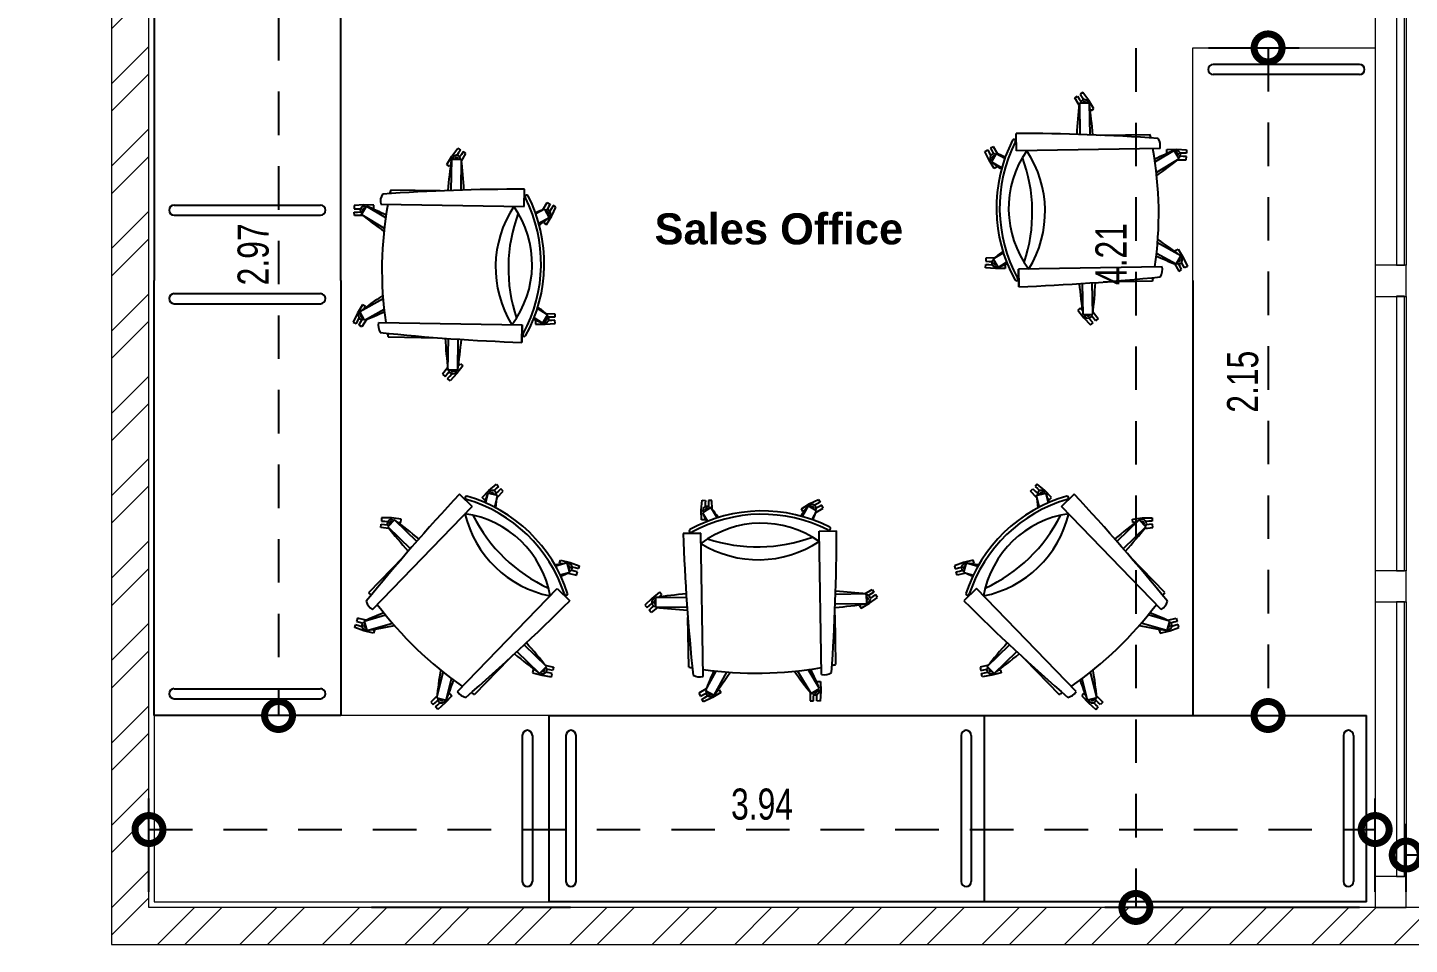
# Model space of a CAD drawing. Header units: metres. Extents: x 0 to 42, y 0 to 29.7.
# Drawn here: x 11.88 to 16.323, y 8.055 to 11.005 of the extents above; entities that cross this region are included whole.
import ezdxf

# ---------------------------------------------------------------- set-up
doc = ezdxf.new("R2010")
doc.units = ezdxf.units.M
doc.header["$MEASUREMENT"] = 0
doc.linetypes.add('$ doors$0$$01Col$0$HIDDEN', pattern=[0.23, 0.14, -0.09])
for name, color, linetype, lineweight in [('00 FURN', 252, 'Continuous', 5), ('A-AREA-IDEN', 14, 'Continuous', 5), ('A-GLAZ-CURT', 52, 'Continuous', 9), ('A-GLAZ-CWMG', 51, 'Continuous', 9), ('A-WALL', 7, 'Continuous', 13), ('Circuits Dimensions', 1, 'Continuous', 5)]:
    doc.layers.add(name, color=color, linetype=linetype, lineweight=lineweight)
doc.styles.add('Arial_B', font='arialbd.ttf', dxfattribs={"height": 103.174603})
doc.styles.add('EN-SCL-DIM', font='swisscl.ttf')
doc.dimstyles.get("Standard").update_dxf_attribs({"dimtxt": 0.1, "dimasz": 0.18, "dimexe": 0.1, "dimexo": 0.05, "dimgap": 0.03, "dimtad": 1, "dimzin": 0, "dimdsep": 46, "dimtxsty": 'EN-SCL-DIM', "dimblk": 'DOTSMALL', "dimcen": 0.09, "dimclrd": 251, "dimclre": 251, "dimclrt": 1, "dimadec": 0, "dimazin": 0, "dimtfac": 1, "dimtofl": 0, "dimtmove": 0, "dimatfit": 3, "dimldrblk": 'DOTSMALL', "dimfxl": 1, "dimtfillclr": 256, "dimtolj": 1, "dimtzin": 0, "dimarcsym": 1})

# ---------------------------------------------------------------- blocks, each defined once
blk = doc.blocks.new('_DotSmall')
at = {"color": 0, "linetype": 'ByBlock', "const_width": 0.5}
blk.add_lwpolyline([(-0.0625, 0, 1), (0.0625, 0, 1)], format="xyb", close=True, dxfattribs=at)
blk = doc.blocks.new('*D42')
at = {"layer": 'Circuits Dimensions', "color": 251, "lineweight": -2, "transparency": 16777216}
for p, q in [((12.837, 11.7591), (12.5867, 11.7591)), ((12.837, 8.7914), (12.5867, 8.7914))]:
    blk.add_line(p, q, dxfattribs=at)
at = {"layer": 'Circuits Dimensions', "color": 251, "linetype": '$ doors$0$$01Col$0$HIDDEN', "lineweight": -2, "transparency": 16777216}
blk.add_line((12.6867, 11.7591), (12.6867, 8.7914), dxfattribs=at)
at = {"layer": 'Defpoints', "color": 0, "transparency": 16777216}
for p in [(12.887, 11.7591), (12.6867, 8.7914), (12.887, 8.7914)]:
    blk.add_point(p, dxfattribs=at)
at = {"layer": 'Circuits Dimensions', "color": 251, "lineweight": -2, "transparency": 16777216, "xscale": 0.18, "yscale": 0.18, "zscale": 0.18}
for p, rotation in [((12.6867, 11.7591), 90), ((12.6867, 8.7914), 270)]:
    blk.add_blockref('_DotSmall', p, dxfattribs=dict(at, rotation=rotation))
at = {"layer": 'Circuits Dimensions', "color": 1, "transparency": 16777216, "insert": (12.6056, 10.2752), "char_height": 0.1, "attachment_point": 5, "rotation": 90, "style": 'EN-SCL-DIM'}
blk.add_mtext('\\A1;2.97', dxfattribs=at)
blk = doc.blocks.new('*D43')
at = {"layer": 'Circuits Dimensions', "color": 251, "lineweight": -2, "transparency": 16777216}
for p, q in [((12.2701, 8.2237), (12.2701, 8.5244)), ((16.2134, 8.2237), (16.2134, 8.5244))]:
    blk.add_line(p, q, dxfattribs=at)
at = {"layer": 'Circuits Dimensions', "color": 251, "linetype": '$ doors$0$$01Col$0$HIDDEN', "lineweight": -2, "transparency": 16777216}
blk.add_line((12.2701, 8.4244), (16.2134, 8.4244), dxfattribs=at)
at = {"layer": 'Defpoints', "color": 0, "transparency": 16777216}
for p in [(16.2134, 8.4244), (12.2701, 8.1737), (16.2134, 8.1737)]:
    blk.add_point(p, dxfattribs=at)
at = {"layer": 'Circuits Dimensions', "color": 251, "lineweight": -2, "transparency": 16777216, "xscale": 0.18, "yscale": 0.18, "zscale": 0.18, "rotation": 180}
blk.add_blockref('_DotSmall', (12.2701, 8.4244), dxfattribs=at)
at = {"layer": 'Circuits Dimensions', "color": 251, "lineweight": -2, "transparency": 16777216, "xscale": 0.18, "yscale": 0.18, "zscale": 0.18}
blk.add_blockref('_DotSmall', (16.2134, 8.4244), dxfattribs=at)
at = {"layer": 'Circuits Dimensions', "color": 1, "transparency": 16777216, "insert": (14.2417, 8.5056), "char_height": 0.1, "attachment_point": 5, "style": 'EN-SCL-DIM'}
blk.add_mtext('\\A1;3.94', dxfattribs=at)
blk = doc.blocks.new('*D44')
at = {"layer": 'Circuits Dimensions', "color": 251, "lineweight": -2, "transparency": 16777216}
for p, q in [((15.677, 10.9397), (15.969, 10.9397)), ((15.677, 8.7914), (15.969, 8.7914))]:
    blk.add_line(p, q, dxfattribs=at)
at = {"layer": 'Circuits Dimensions', "color": 251, "linetype": '$ doors$0$$01Col$0$HIDDEN', "lineweight": -2, "transparency": 16777216}
blk.add_line((15.869, 10.9397), (15.869, 8.7914), dxfattribs=at)
at = {"layer": 'Defpoints', "color": 0, "transparency": 16777216}
for p in [(15.627, 10.9397), (15.627, 8.7914), (15.869, 8.7914)]:
    blk.add_point(p, dxfattribs=at)
at = {"layer": 'Circuits Dimensions', "color": 251, "lineweight": -2, "transparency": 16777216, "xscale": 0.18, "yscale": 0.18, "zscale": 0.18}
for p, rotation in [((15.869, 10.9397), 90), ((15.869, 8.7914), 270)]:
    blk.add_blockref('_DotSmall', p, dxfattribs=dict(at, rotation=rotation))
at = {"layer": 'Circuits Dimensions', "color": 1, "transparency": 16777216, "insert": (15.7878, 9.8655), "char_height": 0.1, "attachment_point": 5, "rotation": 90, "style": 'EN-SCL-DIM'}
blk.add_mtext('\\A1;2.15', dxfattribs=at)
blk = doc.blocks.new('*D45')
at = {"layer": 'Circuits Dimensions', "color": 251, "lineweight": -2, "transparency": 16777216}
for p, q in [((16.1634, 12.3789), (15.3439, 12.3789)), ((16.1634, 8.1737), (15.3439, 8.1737))]:
    blk.add_line(p, q, dxfattribs=at)
at = {"layer": 'Circuits Dimensions', "color": 251, "linetype": '$ doors$0$$01Col$0$HIDDEN', "lineweight": -2, "transparency": 16777216}
blk.add_line((15.4439, 12.3789), (15.4439, 8.1737), dxfattribs=at)
at = {"layer": 'Defpoints', "color": 0, "transparency": 16777216}
for p in [(16.2134, 12.3789), (15.4439, 8.1737), (16.2134, 8.1737)]:
    blk.add_point(p, dxfattribs=at)
at = {"layer": 'Circuits Dimensions', "color": 251, "lineweight": -2, "transparency": 16777216, "xscale": 0.18, "yscale": 0.18, "zscale": 0.18}
for p, rotation in [((15.4439, 12.3789), 90), ((15.4439, 8.1737), 270)]:
    blk.add_blockref('_DotSmall', p, dxfattribs=dict(at, rotation=rotation))
at = {"layer": 'Circuits Dimensions', "color": 1, "transparency": 16777216, "insert": (15.3637, 10.2763), "char_height": 0.1, "attachment_point": 5, "rotation": 90, "style": 'EN-SCL-DIM'}
blk.add_mtext('\\A1;4.21', dxfattribs=at)
blk = doc.blocks.new('*D46')
at = {"layer": 'Circuits Dimensions', "color": 251, "lineweight": -2, "transparency": 16777216}
for p, q in [((20.7116, 8.225), (20.7116, 8.4436)), ((16.3133, 8.2237), (16.3132, 8.4423))]:
    blk.add_line(p, q, dxfattribs=at)
at = {"layer": 'Circuits Dimensions', "color": 251, "linetype": '$ doors$0$$01Col$0$HIDDEN', "lineweight": -2, "transparency": 16777216}
blk.add_line((20.7116, 8.3436), (16.3133, 8.3423), dxfattribs=at)
at = {"layer": 'Defpoints', "color": 0, "transparency": 16777216}
for p in [(16.3133, 8.3423), (16.3133, 8.1737), (20.7116, 8.175)]:
    blk.add_point(p, dxfattribs=at)
at = {"layer": 'Circuits Dimensions', "color": 251, "lineweight": -2, "transparency": 16777216, "xscale": 0.18, "yscale": 0.18, "zscale": 0.18}
for p, rotation in [((16.3133, 8.3423), 180.0175917163652), ((20.7116, 8.3436), 0.01759171636513734)]:
    blk.add_blockref('_DotSmall', p, dxfattribs=dict(at, rotation=rotation))
at = {"layer": 'Circuits Dimensions', "color": 1, "transparency": 16777216, "insert": (18.5124, 8.4242), "char_height": 0.1, "attachment_point": 5, "rotation": 0.0176, "style": 'EN-SCL-DIM'}
blk.add_mtext('\\A1;4.40', dxfattribs=at)
blk = doc.blocks.new('*D48')
at = {"layer": 'Circuits Dimensions', "color": 251, "lineweight": -2, "transparency": 16777216}
for p, q in [((16.3633, 12.5977), (17.0524, 12.5977)), ((16.3633, 8.1737), (17.0524, 8.1737))]:
    blk.add_line(p, q, dxfattribs=at)
at = {"layer": 'Circuits Dimensions', "color": 251, "linetype": '$ doors$0$$01Col$0$HIDDEN', "lineweight": -2, "transparency": 16777216}
blk.add_line((16.9524, 12.5977), (16.9524, 8.1737), dxfattribs=at)
at = {"layer": 'Defpoints', "color": 0, "transparency": 16777216}
for p in [(16.3133, 12.5977), (16.3133, 8.1737), (16.9524, 8.1737)]:
    blk.add_point(p, dxfattribs=at)
at = {"layer": 'Circuits Dimensions', "color": 251, "lineweight": -2, "transparency": 16777216, "xscale": 0.18, "yscale": 0.18, "zscale": 0.18}
for p, rotation in [((16.9524, 12.5977), 90), ((16.9524, 8.1737), 270)]:
    blk.add_blockref('_DotSmall', p, dxfattribs=dict(at, rotation=rotation))
at = {"layer": 'Circuits Dimensions', "color": 1, "transparency": 16777216, "insert": (16.8722, 10.3857), "char_height": 0.1, "attachment_point": 5, "rotation": 90, "style": 'EN-SCL-DIM'}
blk.add_mtext('\\A1;4.42', dxfattribs=at)
blk = doc.blocks.new('System Panel - Glazed-790900-GROUND')
at = {"layer": 'A-GLAZ-CURT', "lineweight": 13}
for p, q in [((441.7, -19.1), (-441.7, -19.1)), ((-441.7, -19.1), (-441.7, -44.4)), ((441.7, -44.4), (441.7, -19.1)), ((-441.7, -44.4), (441.7, -44.4))]:
    blk.add_line(p, q, dxfattribs=at)
blk = doc.blocks.new('Rectangular Mullion - 50-790746-GROUND')
at = {"layer": 'A-GLAZ-CWMG'}
for p, q in [((22350, 11773.3), (22350, 10890)), ((22450, 11773.3), (22450, 10890))]:
    blk.add_line(p, q, dxfattribs=at)
blk = doc.blocks.new('Rectangular Mullion - 50-790899-GROUND')
at = {"layer": 'A-GLAZ-CWMG', "lineweight": 20}
for p, q in [((-50, 50), (50, 50)), ((-50, -50), (-50, 50)), ((50, 50), (50, -50)), ((50, -50), (-50, -50))]:
    blk.add_line(p, q, dxfattribs=at)

msp = doc.modelspace()

# ---------------------------------------------------------------- hatches: boundary and pattern name
at = {"layer": 'A-WALL', "true_color": 0x636466}
h = msp.add_hatch(dxfattribs=at)
h.set_pattern_fill('ANSI32', color=251, scale=0.5)
h.paths.add_polyline_path([(20.848, 18.3843), (20.7076, 18.3843), (20.7076, 17.9657), (20.848, 17.9657)])
h.paths.add_polyline_path([(20.848, 16.0683), (20.7076, 16.0683), (20.7076, 15.6686), (20.848, 15.6686)], flags=17)
h.paths.add_polyline_path([(20.848, 13.7807), (20.7076, 13.7807), (20.7076, 12.3087), (20.848, 12.3087)], flags=17)
h.paths.add_polyline_path([(20.848, 10.4208), (20.7076, 10.4208), (20.7076, 10.017), (20.848, 10.017)], flags=17)
h.paths.add_polyline_path([(20.848, 8.1737), (12.2701, 8.1737), (12.2701, 12.3789), (13.1182, 12.3789), (13.1182, 16.4626), (12, 16.4626), (12, 16.6625), (11.8798, 16.6625), (11.8798, 16.3424), (12.998, 16.3424), (12.998, 12.4978), (12.1499, 12.4978), (12.1499, 8.0548), (20.848, 8.0548)])

# ---------------------------------------------------------------- linework, layer by layer
at = {"layer": '00 FURN', "linetype": 'ByBlock', "lineweight": -2, "ltscale": 0.7}
for p, q in [((12.287, 11.7591), (12.287, 10.1914)), ((12.887, 10.1914), (12.887, 11.7591)), ((12.287, 8.7914), (12.287, 10.1914)), ((12.887, 10.1914), (12.887, 8.7914)), ((15.627, 10.1914), (15.627, 8.7914)), ((12.887, 8.7914), (12.287, 8.7914)), ((13.557, 8.1914), (13.557, 8.7914)), ((13.557, 8.7914), (14.957, 8.7914)), ((14.7858, 8.7914), (16.1858, 8.7914)), ((14.957, 8.1914), (14.957, 8.7914)), ((16.1858, 8.1914), (16.1858, 8.7914)), ((16.1858, 8.1914), (13.557, 8.1914)), ((13.6254, 8.1737), (12.9854, 8.1737))]:
    msp.add_line(p, q, dxfattribs=at)
at = {"layer": '00 FURN'}
for p, q in [((15.627, 10.1914), (15.627, 10.9397)), ((15.627, 10.9397), (16.2134, 10.9397)), ((13.557, 8.7914), (12.287, 8.7914)), ((12.287, 8.7914), (12.287, 8.1914)), ((12.287, 8.1914), (13.557, 8.1914))]:
    msp.add_line(p, q, dxfattribs=at)
at = {"layer": '00 FURN', "linetype": 'ByBlock', "lineweight": -2, "ltscale": 0.4}
for p, q in [((16.1632, 10.8863), (15.6926, 10.8863)), ((16.1632, 10.854), (15.6926, 10.854)), ((12.3509, 10.4338), (12.8214, 10.4338)), ((12.3509, 10.4015), (12.8214, 10.4015)), ((12.3509, 10.1489), (12.8214, 10.1489)), ((12.3509, 10.1166), (12.8214, 10.1166)), ((12.3509, 8.8777), (12.8214, 8.8777)), ((12.3509, 8.8454), (12.8214, 8.8454)), ((13.4707, 8.7275), (13.4707, 8.2569)), ((13.503, 8.7275), (13.503, 8.2569)), ((13.611, 8.7275), (13.611, 8.2569)), ((13.6433, 8.7275), (13.6433, 8.2569)), ((14.8822, 8.7275), (14.8822, 8.2569)), ((14.9146, 8.7275), (14.9146, 8.2569)), ((16.111, 8.7275), (16.111, 8.2569)), ((16.1433, 8.7275), (16.1433, 8.2569))]:
    msp.add_line(p, q, dxfattribs=at)
at = {"layer": '00 FURN', "linetype": 'ByBlock', "lineweight": -2}
for p, q in [((15.2473, 10.7788), (15.2561, 10.7846)), ((15.2615, 10.7551), (15.2473, 10.7788)), ((15.2561, 10.7846), (15.2619, 10.7759)), ((15.2619, 10.7759), (15.2675, 10.7675)), ((15.2936, 10.7616), (15.2621, 10.761)), ((15.2621, 10.761), (15.2639, 10.6613)), ((15.2736, 10.7963), (15.2648, 10.7904)), ((15.2648, 10.7904), (15.2706, 10.7817)), ((15.2706, 10.7817), (15.2762, 10.7733)), ((15.2923, 10.7709), (15.2736, 10.7963)), ((15.3084, 10.7438), (15.2923, 10.7709)), ((15.2936, 10.7616), (15.2954, 10.6602)), ((15.2963, 10.7431), (15.2997, 10.738)), ((15.2997, 10.738), (15.3084, 10.7438)), ((15.06, 10.6083), (15.059, 10.6647)), ((14.9856, 10.6217), (14.9764, 10.6167)), ((15, 10.598), (14.9856, 10.6217)), ((15.3304, 10.6589), (15.4896, 10.6616)), ((13.2281, 10.5644), (13.2443, 10.5915)), ((13.243, 10.5822), (13.2412, 10.4809)), ((13.243, 10.5822), (13.2744, 10.5817)), ((13.2443, 10.5915), (13.263, 10.6169)), ((13.2659, 10.6024), (13.2603, 10.5939)), ((13.263, 10.6169), (13.2718, 10.6111)), ((13.2718, 10.6111), (13.2659, 10.6024)), ((13.2747, 10.5965), (13.2691, 10.5881)), ((13.2744, 10.5817), (13.2727, 10.4819)), ((13.2805, 10.6053), (13.2747, 10.5965)), ((13.2751, 10.5757), (13.2892, 10.5995)), ((13.2892, 10.5995), (13.2805, 10.6053)), ((14.9579, 10.6067), (14.9672, 10.6117)), ((14.9715, 10.5783), (14.9579, 10.6067)), ((14.9672, 10.6117), (14.9722, 10.6025)), ((14.9879, 10.5513), (14.9715, 10.5783)), ((14.9722, 10.6025), (14.977, 10.5936)), ((14.9764, 10.6167), (14.9814, 10.6075)), ((14.9944, 10.6003), (14.9791, 10.5727)), ((14.9814, 10.6075), (14.9862, 10.5985)), ((14.9944, 10.6003), (15.0224, 10.5847)), ((15.5214, 10.6162), (15.06, 10.6083)), ((15.5667, 10.6101), (15.5055, 10.5733)), ((15.583, 10.5831), (15.5099, 10.5392)), ((15.5435, 10.6027), (15.5438, 10.6132)), ((15.5497, 10.6026), (15.5435, 10.6027)), ((15.5438, 10.6132), (15.5753, 10.6139)), ((15.583, 10.5831), (15.5667, 10.6101)), ((15.5753, 10.6139), (15.6068, 10.6114)), ((15.5783, 10.5794), (15.6059, 10.5799)), ((15.5957, 10.5907), (15.5856, 10.591)), ((15.596, 10.6012), (15.5859, 10.6015)), ((15.6062, 10.5904), (15.5957, 10.5907)), ((15.6065, 10.6009), (15.596, 10.6012)), ((15.6059, 10.5799), (15.6062, 10.5904)), ((15.6068, 10.6114), (15.6065, 10.6009)), ((13.2369, 10.5586), (13.2281, 10.5644)), ((13.2403, 10.5638), (13.2369, 10.5586)), ((14.9791, 10.5727), (15.0127, 10.5541)), ((14.9971, 10.5563), (14.9879, 10.5513)), ((14.9942, 10.5617), (14.9971, 10.5563)), ((13.2062, 10.4795), (13.047, 10.4822)), ((13.4766, 10.4289), (13.4776, 10.4853)), ((13.5366, 10.4187), (13.5509, 10.4423)), ((13.5509, 10.4423), (13.5602, 10.4374)), ((12.9612, 10.4345), (12.9298, 10.4321)), ((12.9298, 10.4321), (12.9301, 10.4216)), ((12.9301, 10.4216), (12.9406, 10.4219)), ((12.9304, 10.4111), (12.9409, 10.4114)), ((12.9307, 10.4006), (12.9304, 10.4111)), ((12.9583, 10.4), (12.9307, 10.4006)), ((12.9406, 10.4219), (12.9507, 10.4222)), ((12.9409, 10.4114), (12.951, 10.4117)), ((12.9536, 10.4037), (12.9698, 10.4307)), ((12.9536, 10.4037), (13.0267, 10.3598)), ((12.9928, 10.4339), (12.9612, 10.4345)), ((12.9698, 10.4307), (13.0311, 10.394)), ((12.9869, 10.4232), (12.9931, 10.4234)), ((12.9931, 10.4234), (12.9928, 10.4339)), ((13.0152, 10.4368), (13.4766, 10.4289)), ((13.5422, 10.4209), (13.5142, 10.4054)), ((13.5422, 10.4209), (13.5575, 10.3934)), ((13.5487, 10.3719), (13.5651, 10.3989)), ((13.5552, 10.4281), (13.5504, 10.4192)), ((13.5602, 10.4374), (13.5552, 10.4281)), ((13.5644, 10.4231), (13.5596, 10.4142)), ((13.5694, 10.4324), (13.5644, 10.4231)), ((13.5651, 10.3989), (13.5787, 10.4274)), ((13.5787, 10.4274), (13.5694, 10.4324)), ((13.5575, 10.3934), (13.5238, 10.3747)), ((13.5424, 10.3824), (13.5395, 10.3769)), ((13.5395, 10.3769), (13.5487, 10.3719)), ((15.5883, 10.2708), (15.5138, 10.3122)), ((14.9845, 10.2605), (15.0174, 10.2803)), ((15.573, 10.2433), (15.5106, 10.2779)), ((15.5703, 10.2873), (15.5796, 10.2922)), ((15.5733, 10.2818), (15.5703, 10.2873)), ((15.573, 10.2433), (15.5883, 10.2708)), ((15.5796, 10.2922), (15.5959, 10.2653)), ((15.5959, 10.2653), (15.6095, 10.2368)), ((14.9606, 10.2321), (14.9609, 10.2426)), ((14.9921, 10.2296), (14.9606, 10.2321)), ((14.9609, 10.2426), (14.9714, 10.2423)), ((14.9615, 10.2636), (14.9612, 10.2531)), ((14.9612, 10.2531), (14.9717, 10.2528)), ((14.9892, 10.2642), (14.9615, 10.2636)), ((14.9714, 10.2423), (14.9816, 10.242)), ((14.9717, 10.2528), (14.9819, 10.2525)), ((14.9845, 10.2605), (15.0007, 10.2334)), ((15.0236, 10.2303), (14.9921, 10.2296)), ((15.0007, 10.2334), (15.0281, 10.2499)), ((15.0178, 10.241), (15.0239, 10.2408)), ((15.0239, 10.2408), (15.0236, 10.2303)), ((15.5279, 10.2356), (15.0665, 10.2277)), ((15.0665, 10.2277), (15.0675, 10.1713)), ((15.0675, 10.1713), (15.0665, 10.2277)), ((15.5675, 10.2455), (15.5818, 10.2218)), ((15.586, 10.2361), (15.5812, 10.245)), ((15.5818, 10.2218), (15.591, 10.2268)), ((15.591, 10.2268), (15.586, 10.2361)), ((15.5953, 10.2411), (15.5905, 10.25)), ((15.6003, 10.2318), (15.5953, 10.2411)), ((15.6095, 10.2368), (15.6003, 10.2318)), ((15.2738, 10.082), (15.2721, 10.1817)), ((15.3053, 10.0825), (15.3036, 10.1839)), ((15.4977, 10.1892), (15.3385, 10.1864)), ((12.9483, 10.0915), (13.0228, 10.1328)), ((12.957, 10.1129), (12.9407, 10.0859)), ((12.9635, 10.0639), (12.9483, 10.0915)), ((12.9663, 10.1079), (12.957, 10.1129)), ((12.9633, 10.1025), (12.9663, 10.1079)), ((12.9635, 10.0639), (13.026, 10.0986)), ((13.5521, 10.0811), (13.5191, 10.1009)), ((15.2649, 10.1025), (15.257, 10.0956)), ((15.257, 10.0956), (15.2765, 10.0708)), ((15.2718, 10.0946), (15.2649, 10.1025)), ((15.272, 10.0944), (15.2718, 10.0946)), ((15.306, 10.0892), (15.3221, 10.0688)), ((12.9407, 10.0859), (12.9271, 10.0575)), ((12.9271, 10.0575), (12.9363, 10.0525)), ((12.9363, 10.0525), (12.9413, 10.0617)), ((12.9413, 10.0617), (12.9461, 10.0706)), ((12.9456, 10.0475), (12.9506, 10.0567)), ((12.9548, 10.0425), (12.9456, 10.0475)), ((12.9506, 10.0567), (12.9554, 10.0656)), ((12.9691, 10.0661), (12.9548, 10.0425)), ((13.0087, 10.0563), (13.4701, 10.0484)), ((13.4701, 10.0484), (13.4691, 9.9919)), ((13.4691, 9.9919), (13.4701, 10.0484)), ((13.5359, 10.0541), (13.5085, 10.0706)), ((13.5188, 10.0616), (13.5127, 10.0615)), ((13.5127, 10.0615), (13.513, 10.051)), ((13.513, 10.051), (13.5445, 10.0503)), ((13.5521, 10.0811), (13.5359, 10.0541)), ((13.5445, 10.0503), (13.5759, 10.0528)), ((13.5474, 10.0848), (13.575, 10.0842)), ((13.5648, 10.0734), (13.5547, 10.0732)), ((13.5651, 10.063), (13.555, 10.0627)), ((13.5753, 10.0737), (13.5648, 10.0734)), ((13.5756, 10.0633), (13.5651, 10.063)), ((13.575, 10.0842), (13.5753, 10.0737)), ((13.5759, 10.0528), (13.5756, 10.0633)), ((15.2738, 10.082), (15.3053, 10.0825)), ((15.2765, 10.0708), (15.2984, 10.0481)), ((15.2994, 10.063), (15.2927, 10.0706)), ((15.2984, 10.0481), (15.3063, 10.055)), ((15.3063, 10.055), (15.2994, 10.063)), ((15.3073, 10.0699), (15.3006, 10.0775)), ((15.3142, 10.0619), (15.3073, 10.0699)), ((15.3221, 10.0688), (15.3142, 10.0619)), ((13.0388, 10.0098), (13.1981, 10.0071)), ((13.2313, 9.9031), (13.233, 10.0045)), ((13.2628, 9.9026), (13.2645, 10.0024)), ((13.2305, 9.9099), (13.2145, 9.8895)), ((13.2796, 9.9163), (13.2601, 9.8915)), ((13.2646, 9.915), (13.2648, 9.9153)), ((13.2648, 9.9153), (13.2717, 9.9232)), ((13.2717, 9.9232), (13.2796, 9.9163)), ((13.2145, 9.8895), (13.2224, 9.8826)), ((13.2224, 9.8826), (13.2293, 9.8905)), ((13.2293, 9.8905), (13.2359, 9.8981)), ((13.2303, 9.8757), (13.2372, 9.8836)), ((13.2382, 9.8688), (13.2303, 9.8757)), ((13.2628, 9.9026), (13.2313, 9.9031)), ((13.2372, 9.8836), (13.2439, 9.8912)), ((13.2601, 9.8915), (13.2382, 9.8688)), ((13.3414, 9.493), (13.3632, 9.5158)), ((13.3632, 9.5158), (13.3872, 9.5363)), ((13.3868, 9.5214), (13.3794, 9.5145)), ((13.394, 9.5138), (13.3866, 9.5069)), ((13.3944, 9.5287), (13.3868, 9.5214)), ((13.3872, 9.5363), (13.3944, 9.5287)), ((13.3897, 9.4934), (13.4088, 9.5134)), ((13.4016, 9.521), (13.394, 9.5138)), ((13.4088, 9.5134), (13.4016, 9.521)), ((15.1052, 9.5134), (15.1124, 9.521)), ((15.1243, 9.4934), (15.1052, 9.5134)), ((15.1124, 9.521), (15.12, 9.5138)), ((15.1268, 9.5363), (15.1196, 9.5287)), ((15.1196, 9.5287), (15.1272, 9.5214)), ((15.12, 9.5138), (15.1274, 9.5069)), ((15.1508, 9.5158), (15.1268, 9.5363)), ((15.1272, 9.5214), (15.1346, 9.5145)), ((15.1726, 9.493), (15.1508, 9.5158)), ((13.3092, 9.4645), (13.2686, 9.5038)), ((13.2686, 9.5038), (13.3092, 9.4645)), ((13.3486, 9.4854), (13.3414, 9.493)), ((13.3531, 9.4896), (13.3486, 9.4854)), ((13.3598, 9.507), (13.3521, 9.476)), ((13.3904, 9.4994), (13.3598, 9.507)), ((13.3904, 9.4994), (13.3811, 9.4621)), ((14.0463, 9.4527), (14.0488, 9.4841)), ((14.0488, 9.4841), (14.0593, 9.4838)), ((14.059, 9.4733), (14.0587, 9.4632)), ((14.0593, 9.4838), (14.059, 9.4733)), ((14.0695, 9.473), (14.0692, 9.4629)), ((14.0698, 9.4835), (14.0695, 9.473)), ((14.0803, 9.4832), (14.0698, 9.4835)), ((14.0809, 9.4556), (14.0803, 9.4832)), ((14.368, 9.4569), (14.395, 9.4732)), ((14.3894, 9.4656), (14.3708, 9.432)), ((14.417, 9.4504), (14.3894, 9.4656)), ((14.395, 9.4732), (14.4234, 9.4868)), ((14.4192, 9.4726), (14.4102, 9.4678)), ((14.4284, 9.4776), (14.4192, 9.4726)), ((14.4234, 9.4868), (14.4284, 9.4776)), ((14.4334, 9.4683), (14.4242, 9.4633)), ((14.4384, 9.4591), (14.4334, 9.4683)), ((15.1236, 9.4994), (15.1542, 9.507)), ((15.1236, 9.4994), (15.1329, 9.4621)), ((15.1542, 9.507), (15.1619, 9.476)), ((15.1609, 9.4896), (15.1654, 9.4854)), ((15.1654, 9.4854), (15.1726, 9.493)), ((15.2048, 9.4645), (15.2454, 9.5038)), ((15.2454, 9.5038), (15.2048, 9.4645)), ((12.9886, 9.1327), (13.3092, 9.4645)), ((13.0183, 9.4276), (13.0176, 9.4171)), ((13.0498, 9.427), (13.0183, 9.4276)), ((13.0596, 9.421), (13.0377, 9.3984)), ((13.0811, 9.4233), (13.0498, 9.427)), ((13.0596, 9.421), (13.1313, 9.3517)), ((13.0804, 9.4128), (13.0811, 9.4233)), ((14.047, 9.4211), (14.0463, 9.4527)), ((14.0575, 9.4208), (14.047, 9.4211)), ((14.0771, 9.4603), (14.0501, 9.4441)), ((14.0501, 9.4441), (14.0666, 9.4166)), ((14.0577, 9.427), (14.0575, 9.4208)), ((14.0771, 9.4603), (14.0969, 9.4273)), ((14.373, 9.4476), (14.368, 9.4569)), ((14.3784, 9.4506), (14.373, 9.4476)), ((14.417, 9.4504), (14.4014, 9.4224)), ((14.4147, 9.4448), (14.4384, 9.4591)), ((14.4242, 9.4633), (14.4152, 9.4585)), ((15.5254, 9.1327), (15.2048, 9.4645)), ((15.4544, 9.421), (15.3827, 9.3517)), ((15.4329, 9.4233), (15.4642, 9.427)), ((15.4336, 9.4128), (15.4329, 9.4233)), ((15.4544, 9.421), (15.4763, 9.3984)), ((15.4642, 9.427), (15.4957, 9.4276)), ((15.4957, 9.4276), (15.4964, 9.4171)), ((13.0161, 9.3961), (13.0169, 9.4066)), ((13.0419, 9.3931), (13.0161, 9.3961)), ((13.0169, 9.4066), (13.0273, 9.4059)), ((13.0176, 9.4171), (13.028, 9.4164)), ((13.0273, 9.4059), (13.0374, 9.4052)), ((13.028, 9.4164), (13.0382, 9.4157)), ((13.0377, 9.3984), (13.1106, 9.3279)), ((13.0696, 9.4135), (13.07, 9.4135)), ((13.07, 9.4135), (13.0804, 9.4128)), ((14.0444, 9.3782), (13.988, 9.3773)), ((13.988, 9.3773), (14.0444, 9.3782)), ((14.0523, 8.9168), (14.0444, 9.3782)), ((14.4249, 9.3848), (14.4814, 9.3857)), ((14.4329, 8.9234), (14.4249, 9.3848)), ((15.4763, 9.3984), (15.4034, 9.3279)), ((15.4441, 9.4135), (15.4336, 9.4128)), ((15.4444, 9.4135), (15.4441, 9.4135)), ((15.4721, 9.3931), (15.4979, 9.3961)), ((15.486, 9.4164), (15.4758, 9.4157)), ((15.4867, 9.4059), (15.4766, 9.4052)), ((15.4964, 9.4171), (15.486, 9.4164)), ((15.4972, 9.4066), (15.4867, 9.4059)), ((15.4979, 9.3961), (15.4972, 9.4066)), ((12.977, 9.1869), (13.0877, 9.3014)), ((13.5906, 9.2813), (13.5936, 9.2913)), ((13.5936, 9.2913), (13.6243, 9.2838)), ((14.9204, 9.2913), (14.8897, 9.2838)), ((14.9234, 9.2813), (14.9204, 9.2913)), ((15.537, 9.1869), (15.4263, 9.3014)), ((13.615, 9.2824), (13.578, 9.2718)), ((13.5965, 9.2795), (13.5906, 9.2813)), ((13.6237, 9.2521), (13.5929, 9.2433)), ((13.6237, 9.2521), (13.615, 9.2824)), ((13.6181, 9.2497), (13.645, 9.2431)), ((13.6243, 9.2838), (13.654, 9.2733)), ((13.6379, 9.2562), (13.6282, 9.2591)), ((13.6409, 9.2663), (13.6312, 9.2692)), ((13.648, 9.2532), (13.6379, 9.2562)), ((13.651, 9.2633), (13.6409, 9.2663)), ((13.645, 9.2431), (13.648, 9.2532)), ((13.654, 9.2733), (13.651, 9.2633)), ((14.8897, 9.2838), (14.86, 9.2733)), ((14.86, 9.2733), (14.863, 9.2633)), ((14.863, 9.2633), (14.8731, 9.2663)), ((14.866, 9.2532), (14.8761, 9.2562)), ((14.869, 9.2431), (14.866, 9.2532)), ((14.8959, 9.2497), (14.869, 9.2431)), ((14.8731, 9.2663), (14.8828, 9.2692)), ((14.8761, 9.2562), (14.8858, 9.2591)), ((14.8904, 9.2521), (14.899, 9.2824)), ((14.8904, 9.2521), (14.9211, 9.2433)), ((14.899, 9.2824), (14.936, 9.2718)), ((14.9175, 9.2795), (14.9234, 9.2813)), ((13.2623, 8.8682), (13.5829, 9.2001)), ((13.5829, 9.2001), (13.6235, 9.1608)), ((14.9311, 9.2001), (14.8905, 9.1608)), ((15.2517, 8.8682), (14.9311, 9.2001)), ((13.8875, 9.1683), (13.8648, 9.1464)), ((13.9123, 9.1878), (13.8875, 9.1683)), ((13.8987, 9.1709), (13.9984, 9.1727)), ((13.8987, 9.1709), (13.8992, 9.1395)), ((13.911, 9.1727), (13.9113, 9.173)), ((13.9113, 9.173), (13.9192, 9.1799)), ((13.9192, 9.1799), (13.9123, 9.1878)), ((14.5777, 9.1826), (14.478, 9.1809)), ((14.5718, 9.1833), (14.5955, 9.1974)), ((14.5783, 9.1511), (14.5777, 9.1826)), ((14.5926, 9.1829), (14.5841, 9.1772)), ((14.5876, 9.1524), (14.613, 9.1712)), ((14.5984, 9.1741), (14.59, 9.1685)), ((14.6013, 9.1887), (14.5926, 9.1829)), ((14.5955, 9.1974), (14.6013, 9.1887)), ((14.6071, 9.1799), (14.5984, 9.1741)), ((14.613, 9.1712), (14.6071, 9.1799)), ((12.9621, 9.0954), (13.0307, 9.115)), ((13.8648, 9.1464), (13.8717, 9.1385)), ((13.8717, 9.1385), (13.8796, 9.1454)), ((13.8786, 9.1305), (13.8865, 9.1374)), ((13.8855, 9.1226), (13.8786, 9.1305)), ((13.8796, 9.1454), (13.8873, 9.152)), ((13.9059, 9.1387), (13.8855, 9.1226)), ((13.8865, 9.1374), (13.8942, 9.1441)), ((13.8992, 9.1395), (14.0006, 9.1412)), ((14.4755, 9.1144), (14.4783, 8.9551)), ((14.5783, 9.1511), (14.4769, 9.1494)), ((14.5598, 9.1485), (14.5547, 9.1451)), ((14.5547, 9.1451), (14.5605, 9.1363)), ((14.5605, 9.1363), (14.5876, 9.1524)), ((15.552, 9.0954), (15.4833, 9.115)), ((12.9317, 9.0742), (12.9347, 9.0842)), ((12.9614, 9.0636), (12.9317, 9.0742)), ((12.9347, 9.0842), (12.9448, 9.0812)), ((12.9407, 9.1043), (12.9377, 9.0943)), ((12.9377, 9.0943), (12.9478, 9.0913)), ((12.9676, 9.0977), (12.9407, 9.1043)), ((12.9448, 9.0812), (12.9545, 9.0783)), ((12.9478, 9.0913), (12.9575, 9.0884)), ((12.9621, 9.0954), (12.9707, 9.0651)), ((12.9707, 9.0651), (13.0527, 9.0886)), ((12.9892, 9.0679), (12.9951, 9.0662)), ((12.9951, 9.0662), (12.9921, 9.0561)), ((14.0058, 8.947), (14.0031, 9.1063)), ((15.5433, 9.0651), (15.4613, 9.0886)), ((15.5249, 9.0679), (15.5189, 9.0662)), ((15.5189, 9.0662), (15.5219, 9.0561)), ((15.552, 9.0954), (15.5433, 9.0651)), ((15.5464, 9.0977), (15.5733, 9.1043)), ((15.5526, 9.0636), (15.5823, 9.0742)), ((15.5662, 9.0913), (15.5565, 9.0884)), ((15.5692, 9.0812), (15.5595, 9.0783)), ((15.5763, 9.0943), (15.5662, 9.0913)), ((15.5793, 9.0842), (15.5692, 9.0812)), ((15.5733, 9.1043), (15.5763, 9.0943)), ((15.5823, 9.0742), (15.5793, 9.0842)), ((12.9921, 9.0561), (12.9614, 9.0636)), ((15.5219, 9.0561), (15.5526, 9.0636)), ((13.5261, 8.9264), (13.4532, 8.9969)), ((13.548, 8.9491), (13.4763, 9.0184)), ((14.966, 8.9491), (15.0377, 9.0184)), ((14.9879, 8.9264), (15.0608, 8.9969)), ((13.4275, 8.9731), (13.3168, 8.8586)), ((13.5051, 8.9388), (13.5031, 8.9285)), ((13.5112, 8.9376), (13.5051, 8.9388)), ((13.5261, 8.9264), (13.548, 8.9491)), ((13.5443, 8.9538), (13.5711, 8.947)), ((13.5587, 8.9388), (13.5488, 8.9408)), ((13.569, 8.9367), (13.5587, 8.9388)), ((13.5711, 8.947), (13.569, 8.9367)), ((14.06, 8.8717), (14.0946, 8.9341)), ((14.3998, 8.8618), (14.3559, 8.9349)), ((14.4268, 8.878), (14.39, 8.9392)), ((14.9698, 8.9538), (14.943, 8.947)), ((14.943, 8.947), (14.945, 8.9367)), ((14.945, 8.9367), (14.9553, 8.9388)), ((14.9553, 8.9388), (14.9653, 8.9408)), ((14.9879, 8.9264), (14.966, 8.9491)), ((15.0028, 8.9376), (15.0089, 8.9388)), ((15.0089, 8.9388), (15.0109, 8.9285)), ((15.0865, 8.9731), (15.1972, 8.8586)), ((13.1953, 8.8481), (13.216, 8.9308)), ((13.2259, 8.8404), (13.2432, 8.9097)), ((13.5031, 8.9285), (13.5336, 8.9208)), ((13.5336, 8.9208), (13.5648, 8.9161)), ((13.5566, 8.9285), (13.5467, 8.9305)), ((13.5669, 8.9264), (13.5566, 8.9285)), ((13.5648, 8.9161), (13.5669, 8.9264)), ((14.0875, 8.8564), (14.1289, 8.931)), ((14.4192, 8.8951), (14.4194, 8.9012)), ((14.4194, 8.9012), (14.4299, 8.9009)), ((14.4299, 8.9009), (14.4306, 8.8694)), ((14.9471, 8.9264), (14.9574, 8.9285)), ((14.9492, 8.9161), (14.9471, 8.9264)), ((14.9804, 8.9208), (14.9492, 8.9161)), ((14.9574, 8.9285), (14.9673, 8.9305)), ((15.0109, 8.9285), (14.9804, 8.9208)), ((15.2881, 8.8404), (15.2708, 8.9097)), ((15.3187, 8.8481), (15.298, 8.9308)), ((13.196, 8.854), (13.1769, 8.8341)), ((13.1953, 8.8481), (13.2259, 8.8404)), ((13.2443, 8.8544), (13.2225, 8.8317)), ((13.2326, 8.8578), (13.2371, 8.8621)), ((13.2371, 8.8621), (13.2443, 8.8544)), ((14.0622, 8.8773), (14.0385, 8.863)), ((14.0385, 8.863), (14.0435, 8.8537)), ((14.0435, 8.8537), (14.0528, 8.8587)), ((14.0485, 8.8445), (14.0578, 8.8495)), ((14.0535, 8.8352), (14.0485, 8.8445)), ((14.0528, 8.8587), (14.0617, 8.8635)), ((14.082, 8.8488), (14.0535, 8.8352)), ((14.0578, 8.8495), (14.0667, 8.8543)), ((14.06, 8.8717), (14.0875, 8.8564)), ((14.1089, 8.8652), (14.082, 8.8488)), ((14.0985, 8.8715), (14.1039, 8.8744)), ((14.1039, 8.8744), (14.1089, 8.8652)), ((14.396, 8.8665), (14.3966, 8.8389)), ((14.3998, 8.8618), (14.4268, 8.878)), ((14.4071, 8.8386), (14.4074, 8.8491)), ((14.4074, 8.8491), (14.4077, 8.8592)), ((14.4176, 8.8383), (14.4179, 8.8488)), ((14.4179, 8.8488), (14.4182, 8.8589)), ((14.4306, 8.8694), (14.4281, 8.838)), ((15.2769, 8.8621), (15.2697, 8.8544)), ((15.2697, 8.8544), (15.2915, 8.8317)), ((15.2814, 8.8578), (15.2769, 8.8621)), ((15.3187, 8.8481), (15.2881, 8.8404)), ((15.318, 8.854), (15.3371, 8.8341)), ((13.1769, 8.8341), (13.1841, 8.8264)), ((13.1841, 8.8264), (13.1917, 8.8337)), ((13.1913, 8.8188), (13.1989, 8.826)), ((13.1985, 8.8112), (13.1913, 8.8188)), ((13.1917, 8.8337), (13.1991, 8.8406)), ((13.2225, 8.8317), (13.1985, 8.8112)), ((13.1989, 8.826), (13.2063, 8.833)), ((14.3966, 8.8389), (14.4071, 8.8386)), ((14.4281, 8.838), (14.4176, 8.8383)), ((15.2915, 8.8317), (15.3155, 8.8112)), ((15.3151, 8.826), (15.3077, 8.833)), ((15.3223, 8.8337), (15.3149, 8.8406)), ((15.3227, 8.8188), (15.3151, 8.826)), ((15.3155, 8.8112), (15.3227, 8.8188)), ((15.3299, 8.8264), (15.3223, 8.8337)), ((15.3371, 8.8341), (15.3299, 8.8264))]:
    msp.add_line(p, q, dxfattribs=at)
at = {"layer": '00 FURN', "linetype": 'ByBlock', "lineweight": -2, "ltscale": 0.4}
for centre, start, end in [((15.6926, 10.8701), 90, 270), ((16.1632, 10.8701), 270, 90), ((12.3509, 10.4177), 90, 270), ((12.8214, 10.4177), 270, 90), ((12.3509, 10.1328), 90, 270), ((12.8214, 10.1328), 270, 90), ((12.3509, 8.8616), 90, 270), ((12.8214, 8.8616), 270, 90), ((13.4868, 8.7275), 0, 180), ((13.6272, 8.7275), 0, 180), ((14.8984, 8.7275), 0, 180), ((16.1272, 8.7275), 0, 180), ((13.4868, 8.2569), 180, 0), ((13.6272, 8.2569), 180, 0), ((14.8984, 8.2569), 180, 0), ((16.1272, 8.2569), 180, 0)]:
    msp.add_arc(centre, 0.0162, start, end, dxfattribs=at)
at = {"layer": '00 FURN', "linetype": 'ByBlock', "lineweight": -2}
for centre, radius, start, end in [((17.1308, 10.5493), 1.8806, 173.5354, 176.5762), ((15.2779, 10.7613), 0.0121, 0.9832, 180.9832), ((15.2779, 10.7613), 0.00525, 0.9832, 180.9832), ((13.4333, 10.4858), 1.8806, 5.3082, 8.431), ((15.0485, 3.8744), 6.7903, 86.05726, 89.9114), ((15.4766, 10.4251), 0.4814, 153.0518, 208.9145), ((15.4766, 10.4251), 0.4709, 153.276, 208.6904), ((15.0516, 10.64), 0.00533, 323.9103, 142.2941), ((14.3194, 10.4052), 1.1979, 11.8005, 12.3572), ((15.4774, 10.6249), 0.0449, 348.8214, 31.9876), ((15.1033, 10.3065), 1.8806, 171.569, 174.6918), ((13.2587, 10.582), 0.0121, 359.0168, 179.0168), ((13.2587, 10.582), 0.00525, 359.0168, 179.0168), ((11.4058, 10.3699), 1.8806, 3.4238, 6.4646), ((14.9868, 10.5865), 0.0121, 60.9832, 240.9832), ((14.9868, 10.5865), 0.00525, 60.9832, 240.9832), ((14.303, 8.8513), 1.8806, 67.4678, 68.431), ((15.3581, 10.423), 0.3237, 144.9744, 216.992), ((14.6019, 10.4101), 0.5088, 341.6221, 20.3443), ((14.799, 10.4135), 0.353, 328.3654, 33.601), ((14.3194, 10.4052), 1.1979, 351.8429, 10.1234), ((16.3177, 8.8859), 1.8806, 113.5354, 115.6262), ((14.414, 12.0563), 1.8806, 305.6835, 308.431), ((15.5749, 10.5966), 0.0121, 300.9832, 120.9832), ((15.5749, 10.5966), 0.00525, 300.9832, 120.9832), ((16.0968, 12.0852), 1.8806, 233.5354, 234.7513), ((13.0592, 10.4455), 0.0449, 148.0124, 191.1786), ((13.4881, 3.695), 6.7903, 90.0886, 93.94274), ((14.2171, 10.2259), 1.1979, 167.6428, 168.1995), ((13.06, 10.2457), 0.4709, 331.3096, 26.724), ((13.4849, 10.4606), 0.00533, 37.7059, 216.0897), ((13.06, 10.2457), 0.4814, 331.0855, 26.9482), ((12.9617, 10.4172), 0.0121, 59.0168, 239.0168), ((14.1226, 11.8769), 1.8806, 231.569, 234.3165), ((12.9617, 10.4172), 0.00525, 59.0168, 239.0168), ((12.2189, 8.7065), 1.8806, 64.3738, 66.4646), ((14.2171, 10.2259), 1.1979, 169.8766, 188.1571), ((13.7376, 10.2341), 0.353, 146.399, 211.6346), ((13.9346, 10.2307), 0.5088, 159.6557, 198.3779), ((13.1785, 10.2437), 0.3237, 323.008, 35.0256), ((14.2336, 8.672), 1.8806, 111.569, 112.5322), ((13.5498, 10.4071), 0.0121, 299.0168, 119.0168), ((13.5498, 10.4071), 0.00525, 299.0168, 119.0168), ((12.4398, 11.9058), 1.8806, 305.2487, 306.4646), ((14.4706, 8.7584), 1.8806, 53.5354, 56.2828), ((16.1534, 8.7872), 1.8806, 127.215, 128.431), ((16.2644, 11.9922), 1.8806, 246.3401, 248.431), ((15.5807, 10.257), 0.0121, 240.9832, 60.9832), ((14.9926, 10.247), 0.0121, 120.9832, 300.9832), ((14.9926, 10.247), 0.00525, 120.9832, 300.9832), ((14.2497, 11.9577), 1.8806, 293.5354, 294.4985), ((15.4842, 10.2254), 0.0449, 329.9787, 13.1449), ((15.5807, 10.257), 0.00525, 240.9832, 60.9832), ((15.0593, 10.1957), 0.00533, 219.6723, 38.0561), ((14.824, 16.9572), 6.7903, 272.05496, 275.90909), ((17.1341, 10.3577), 1.8806, 185.3902, 188.431), ((13.4366, 10.2942), 1.8806, 353.5354, 356.6581), ((14.3194, 10.4052), 1.1979, 349.6091, 350.1659), ((14.066, 8.579), 1.8806, 123.7172, 126.4646), ((12.9559, 10.0777), 0.0121, 119.0168, 299.0168), ((12.2722, 11.8129), 1.8806, 291.569, 293.6599), ((12.3832, 8.6079), 1.8806, 51.569, 52.785), ((12.9559, 10.0777), 0.00525, 119.0168, 299.0168), ((13.0524, 10.0461), 0.0449, 166.8551, 210.0213), ((14.2869, 11.7783), 1.8806, 245.5015, 246.4646), ((13.544, 10.0676), 0.0121, 239.0168, 59.0168), ((13.544, 10.0676), 0.00525, 239.0168, 59.0168), ((15.2895, 10.0822), 0.0121, 180.9832, 0.9832), ((15.2895, 10.0822), 0.00525, 180.9832, 0.9832), ((13.7126, 16.7779), 6.7903, 264.09091, 267.94504), ((14.2171, 10.2259), 1.1979, 189.8341, 190.3909), ((15.1, 10.1149), 1.8806, 183.3419, 186.4646), ((11.4025, 10.1783), 1.8806, 351.569, 354.6098), ((13.4773, 10.0164), 0.00533, 141.9439, 320.3277), ((13.247, 9.9029), 0.0121, 179.0168, 359.0168), ((13.247, 9.9029), 0.00525, 179.0168, 359.0168), ((13.3751, 9.5032), 0.0121, 345.9832, 165.9832), ((15.1389, 9.5032), 0.0121, 14.0168, 194.0168), ((18.2392, 4.8775), 6.7903, 137.05496, 140.90909), ((13.2917, 9.4923), 0.00533, 84.6723, 263.0561), ((13.1588, 9.035), 0.4709, 18.276, 73.6904), ((13.1588, 9.035), 0.4814, 18.0518, 73.9145), ((15.11, 8.8188), 1.8806, 158.5354, 159.4985), ((13.3751, 9.5032), 0.00525, 345.9832, 165.9832), ((11.5221, 9.7145), 1.8806, 352.215, 353.431), ((15.9019, 8.3479), 1.8806, 143.5354, 144.7513), ((14.4032, 9.458), 0.0121, 330.9832, 150.9832), ((15.3552, 9.035), 0.4814, 106.0855, 161.9482), ((15.3552, 9.035), 0.4709, 106.3096, 161.724), ((16.9919, 9.7145), 1.8806, 186.569, 187.785), ((15.1389, 9.5032), 0.00525, 14.0168, 194.0168), ((13.404, 8.8188), 1.8806, 20.5015, 21.4646), ((15.2223, 9.4923), 0.00533, 276.9439, 95.3277), ((10.2748, 4.8775), 6.7903, 39.09091, 42.94504), ((13.0486, 9.4097), 0.0121, 45.9832, 225.9832), ((11.9391, 7.9106), 1.8806, 50.3902, 53.431), ((13.2411, 9.1202), 0.3237, 9.9744, 81.992), ((13.6297, 9.5223), 0.353, 193.3654, 258.601), ((13.7667, 9.6641), 0.5088, 206.6221, 245.3443), ((14.2418, 8.9682), 0.4814, 63.0518, 118.9145), ((14.2418, 8.9682), 0.4709, 63.276, 118.6904), ((15.7743, 10.195), 1.8806, 203.5354, 204.4985), ((14.0636, 9.4522), 0.0121, 30.9832, 210.9832), ((14.0636, 9.4522), 0.00525, 30.9832, 210.9832), ((12.6039, 8.2913), 1.8806, 37.215, 38.431), ((14.4032, 9.458), 0.00525, 330.9832, 150.9832), ((12.668, 10.1417), 1.8806, 337.4678, 338.431), ((15.2729, 9.1202), 0.3237, 98.008, 170.0256), ((14.8843, 9.5223), 0.353, 281.399, 346.6346), ((14.7473, 9.6641), 0.5088, 294.6557, 333.3779), ((16.5749, 7.9106), 1.8806, 126.569, 129.6098), ((15.4654, 9.4097), 0.0121, 314.0168, 134.0168), ((14.5088, 10.57), 1.8806, 218.5354, 221.6581), ((13.0486, 9.4097), 0.00525, 45.9832, 225.9832), ((20.7739, 9.6207), 6.7903, 182.05496, 185.90909), ((14.0124, 9.3855), 0.00533, 129.6723, 308.0561), ((14.2397, 9.0866), 0.3237, 54.9744, 126.992), ((14.4567, 9.3931), 0.00533, 233.9103, 52.2941), ((7.6911, 9.3962), 6.7903, 356.05726, 359.9114), ((14.0052, 10.57), 1.8806, 318.3419, 321.4646), ((15.4654, 9.4097), 0.00525, 314.0168, 134.0168), ((14.2301, 9.6457), 0.353, 238.3654, 303.601), ((14.2268, 9.8428), 0.5088, 251.6221, 290.3443), ((13.8941, 7.4226), 1.8806, 98.5354, 99.7513), ((12.8758, 10.9777), 1.8806, 292.4678, 293.431), ((13.6193, 9.2672), 0.0121, 285.9832, 105.9832), ((13.6193, 9.2672), 0.00525, 285.9832, 105.9832), ((14.8947, 9.2672), 0.0121, 74.0168, 254.0168), ((14.8947, 9.2672), 0.00525, 74.0168, 254.0168), ((15.6382, 10.9777), 1.8806, 246.569, 247.5322), ((14.6199, 7.4226), 1.8806, 80.2487, 81.4646), ((13.0123, 9.1708), 0.0449, 194.9787, 238.1449), ((13.963, 9.8673), 1.1979, 214.6091, 215.1659), ((8.8295, 13.9697), 6.7903, 311.05726, 314.9114), ((13.6113, 9.1835), 0.00533, 188.9103, 7.2941), ((13.8989, 9.1552), 0.0121, 90.9832, 270.9832), ((13.8989, 9.1552), 0.00525, 90.9832, 270.9832), ((14.1744, 7.3106), 1.8806, 95.3902, 98.431), ((14.366, 7.3139), 1.8806, 83.5354, 86.5762), ((14.578, 9.1669), 0.0121, 270.9832, 90.9832), ((14.578, 9.1669), 0.00525, 270.9832, 90.9832), ((19.6845, 13.9697), 6.7903, 225.0886, 228.94274), ((14.9027, 9.1835), 0.00533, 172.7059, 351.0897), ((15.5018, 9.1708), 0.0449, 301.8551, 345.0213), ((14.551, 9.8673), 1.1979, 324.8341, 325.3909), ((13.7099, 7.3698), 1.8806, 111.3401, 113.431), ((13.963, 9.8673), 1.1979, 216.8429, 235.1234), ((14.1109, 11.0081), 1.8806, 263.5354, 266.6581), ((14.3025, 11.0114), 1.8806, 275.3082, 278.431), ((14.551, 9.8673), 1.1979, 304.8766, 323.1571), ((14.8041, 7.3698), 1.8806, 66.569, 68.6599), ((12.9664, 9.0802), 0.0121, 105.9832, 285.9832), ((12.9664, 9.0802), 0.00525, 105.9832, 285.9832), ((12.6916, 10.9249), 1.8806, 278.5354, 281.2828), ((15.8224, 10.9249), 1.8806, 258.7172, 261.4646), ((15.5476, 9.0802), 0.0121, 254.0168, 74.0168), ((15.5476, 9.0802), 0.00525, 254.0168, 74.0168), ((12.0769, 7.7774), 1.8806, 38.5354, 41.5762), ((16.4371, 7.7774), 1.8806, 138.4238, 141.4646), ((14.6466, 10.4369), 1.8806, 230.3082, 233.431), ((13.8674, 10.4369), 1.8806, 306.569, 309.6918), ((15.0636, 8.6329), 1.8806, 170.6835, 173.431), ((13.5371, 8.9378), 0.0121, 225.9832, 45.9832), ((13.5371, 8.9378), 0.00525, 225.9832, 45.9832), ((14.2219, 10.1253), 1.1979, 259.6091, 260.1659), ((14.2219, 10.1253), 1.1979, 261.8429, 280.1234), ((15.8089, 8.1803), 1.8806, 156.3401, 158.431), ((15.873, 10.0307), 1.8806, 215.6835, 218.431), ((12.7026, 8.127), 1.8806, 23.5354, 25.6262), ((14.2219, 10.1253), 1.1979, 281.8005, 282.3572), ((14.9769, 8.9378), 0.0121, 134.0168, 314.0168), ((14.9769, 8.9378), 0.00525, 134.0168, 314.0168), ((13.4504, 8.6329), 1.8806, 6.569, 9.3165), ((11.4757, 9.5286), 1.8806, 338.5354, 340.6262), ((14.0421, 8.9605), 0.0449, 239.9787, 283.1449), ((12.575, 9.9741), 1.8806, 323.5354, 326.2828), ((14.4416, 8.9674), 0.0449, 258.8214, 301.9876), ((17.0383, 9.5286), 1.8806, 199.3738, 201.4646), ((13.2106, 8.8443), 0.0121, 165.9832, 345.9832), ((13.2106, 8.8443), 0.00525, 165.9832, 345.9832), ((13.2995, 8.8932), 0.0449, 213.8214, 256.9876), ((13.963, 9.8673), 1.1979, 236.8005, 237.3572), ((14.0737, 8.8641), 0.0121, 150.9832, 330.9832), ((14.0737, 8.8641), 0.00525, 150.9832, 330.9832), ((14.4133, 8.8699), 0.0121, 210.9832, 30.9832), ((14.4133, 8.8699), 0.00525, 210.9832, 30.9832), ((14.551, 9.8673), 1.1979, 302.6428, 303.1995), ((15.2145, 8.8932), 0.0449, 283.0124, 326.1786), ((15.3034, 8.8443), 0.0121, 194.0168, 14.0168), ((15.3034, 8.8443), 0.00525, 194.0168, 14.0168)]:
    msp.add_arc(centre, radius, start, end, dxfattribs=at)
at = {"layer": 'A-WALL'}
msp.add_lwpolyline([(20.848, 8.0548), (20.848, 8.1737), (12.2701, 8.1737), (12.2701, 12.3789), (13.1182, 12.3789), (13.1182, 16.4626), (12, 16.4626), (12, 16.6625), (11.8798, 16.6625), (11.8798, 16.3424), (12.998, 16.3424), (12.998, 12.4978), (12.1499, 12.4978), (12.1499, 8.0548), (20.848, 8.0548)], dxfattribs=at)

# ---------------------------------------------------------------- block references
at = {"lineweight": 9, "xscale": 0.001, "yscale": 0.001, "zscale": 0.001}
for p in [(-6.1367, -0.6497), (-6.1367, -1.633), (-6.1367, -2.6163)]:
    msp.add_blockref('Rectangular Mullion - 50-790746-GROUND', p, dxfattribs=at)
at = {"lineweight": 9, "xscale": 0.001, "yscale": 0.001, "zscale": 0.001, "rotation": 90.0000000000011}
for p in [(16.2633, 10.682), (16.2633, 9.6987), (16.2633, 8.7153)]:
    msp.add_blockref('System Panel - Glazed-790900-GROUND', p, dxfattribs=at)
at = {"lineweight": 9, "extrusion": (0, 0, -1), "xscale": 0.001, "yscale": 0.001, "zscale": 0.001, "rotation": 89.99999999999893}
for p in [(-16.2633, 10.1903), (-16.2633, 9.207), (-16.2633, 8.2237)]:
    msp.add_blockref('Rectangular Mullion - 50-790899-GROUND', p, dxfattribs=at)

# ---------------------------------------------------------------- texts
at = {"layer": 'A-AREA-IDEN', "insert": (14.2957, 10.3568), "char_height": 0.1, "width": 1.2342, "attachment_point": 5, "line_spacing_factor": 0.936439, "style": 'Arial_B'}
msp.add_mtext('\\pxqc,t4.25,8.5,12.75,17,21.25,25.5,29.75,34,38.25,42.5,46.75,51,55.25,59.5,63.75,68,72.25,76.5,80.75,85,89.25,93.5,97.75,102,106.25,110.5,114.75,119,123.25,127.5,131.75,136;Sales Office', dxfattribs=at)

# ---------------------------------------------------------------- dimensions: what is measured, and where the dimension line sits
at = {"layer": 'Circuits Dimensions'}
for base, p1, p2, picture, middle in [((16.9524, 8.1737), (16.3133, 12.5977), (16.3133, 8.1737), '*D48', (16.8722, 10.3857)), ((15.4439, 8.1737), (16.2134, 12.3789), (16.2134, 8.1737), '*D45', (15.3637, 10.2763)), ((12.6867, 8.7914), (12.887, 11.7591), (12.887, 8.7914), '*D42', (12.6056, 10.2752)), ((15.869, 8.7914), (15.627, 10.9397), (15.627, 8.7914), '*D44', (15.7878, 9.8655))]:
    dim = msp.add_linear_dim(base=base, p1=p1, p2=p2, angle=90, dimstyle='Standard', dxfattribs=at)
    dim.commit()
    dim.dimension.update_dxf_attribs({"geometry": picture, "text_midpoint": middle})
dim = msp.add_linear_dim(base=(16.2134, 8.4244), p1=(12.2701, 8.1737), p2=(16.2134, 8.1737), dimstyle='Standard', dxfattribs=at)
dim.commit()
dim.dimension.update_dxf_attribs({"geometry": '*D43', "text_midpoint": (14.2417, 8.5056)})
dim = msp.add_aligned_dim(p1=(20.7116, 8.175), p2=(16.3133, 8.1737), distance=-0.1686, dimstyle='Standard', dxfattribs=at)
dim.commit()
dim.dimension.update_dxf_attribs({"geometry": '*D46', "text_midpoint": (18.5124, 8.4242)})

doc.saveas('drawing.dxf')
